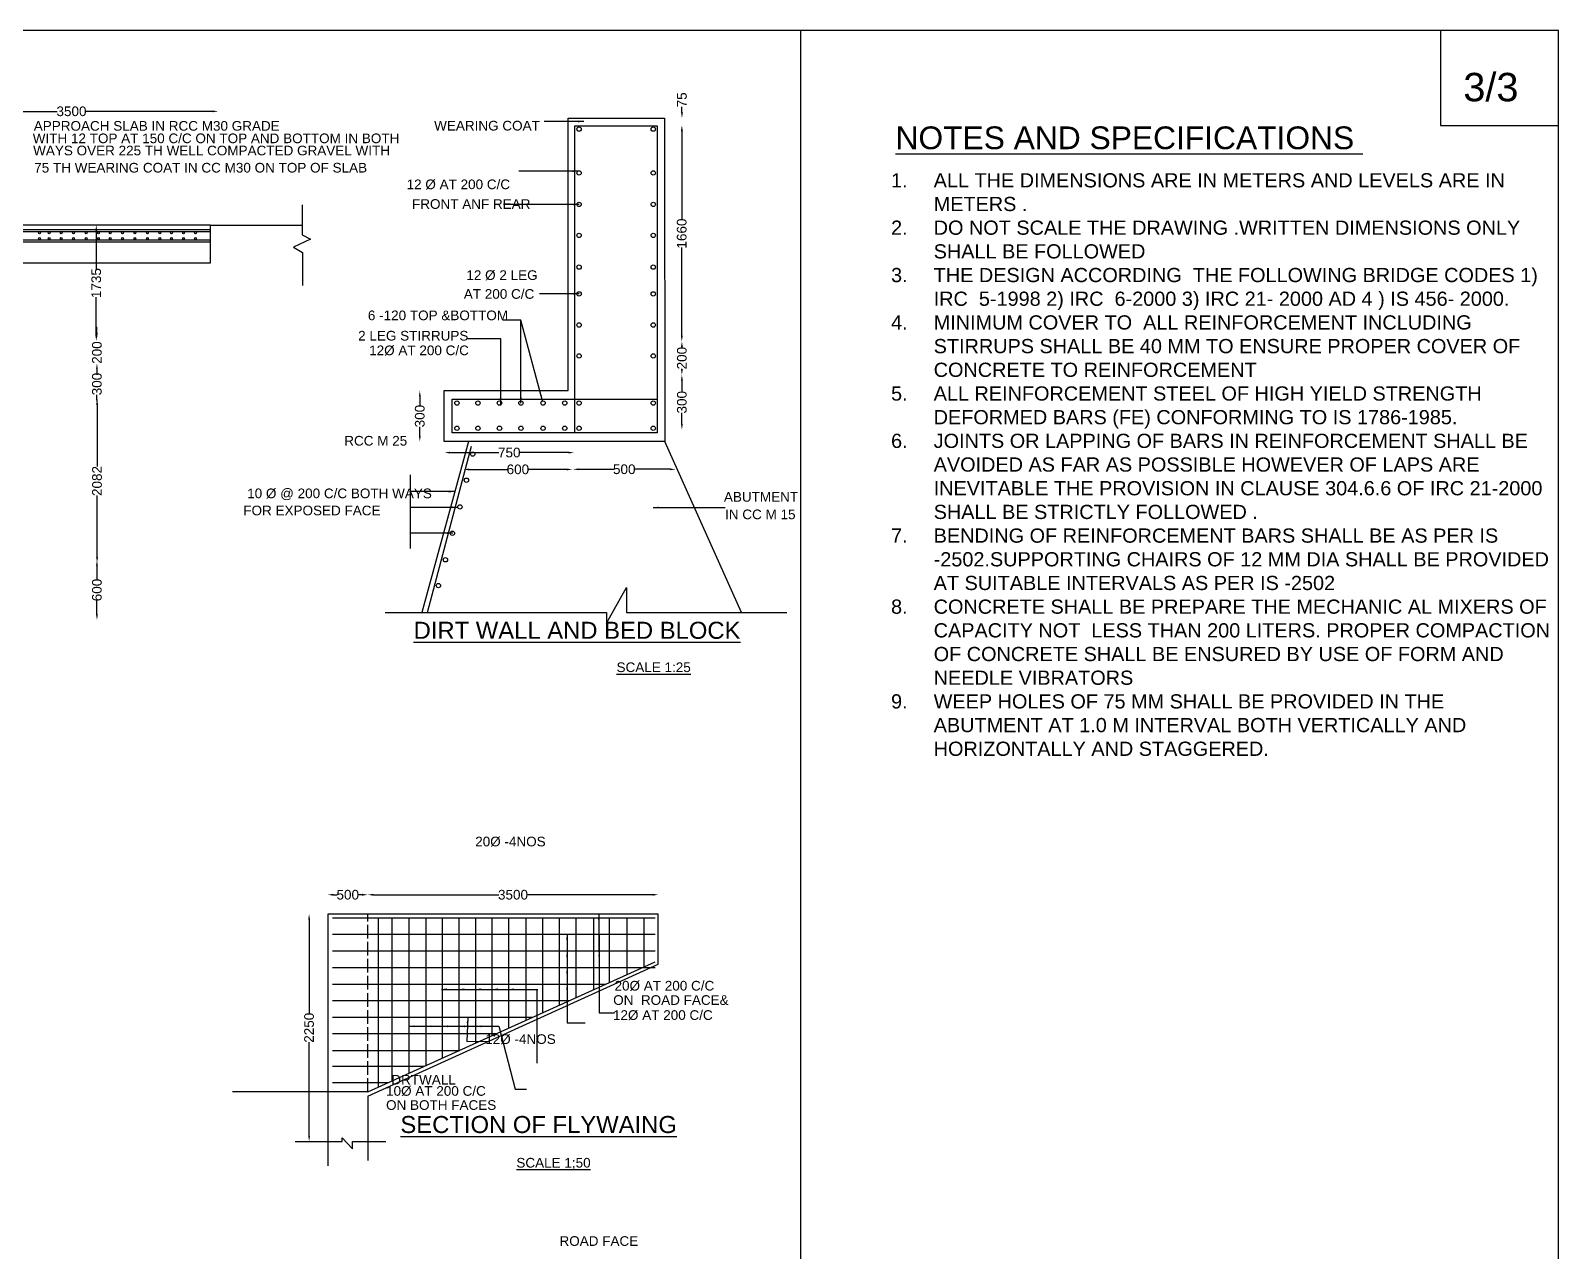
# Model space of a CAD drawing. Header units: millimetres. Extents: x 5124 to 2401919, y 2311 to 44369884.
# Drawn here: x 2388475 to 2401919, y 44359143 to 44369884 of the extents above; entities that cross this region are included whole.
import ezdxf

# ---------------------------------------------------------------- set-up
doc = ezdxf.new("R2010")
doc.units = ezdxf.units.MM
doc.header["$MEASUREMENT"] = 0
doc.linetypes.add('ACAD_ISO02W100', pattern=[15, 12, -3])
doc.layers.add('DRAWING', color=2, linetype='Continuous')
doc.layers.add('TEXT', color=7, linetype='Continuous')
doc.styles.get("Standard").update_dxf_attribs({"font": 'arial.ttf', "height": 85})
doc.dimstyles.get("Standard").update_dxf_attribs({"dimtxt": 85, "dimasz": 50, "dimexe": 0.18, "dimexo": 0.0625, "dimgap": 0.09, "dimtad": 0, "dimdec": 0, "dimzin": 0, "dimdsep": 46, "dimtxsty": 'Standard', "dimcen": 0.09, "dimse1": 1, "dimse2": 1, "dimadec": 0, "dimazin": 0, "dimtfac": 1, "dimtdec": 0, "dimtofl": 0, "dimtmove": 0, "dimatfit": 3, "dimfxl": 1, "dimtolj": 1, "dimtzin": 0, "dimarcsym": 0})

# ---------------------------------------------------------------- blocks, each defined once
blk = doc.blocks.new('*D82')
at = {"layer": 'Defpoints', "color": 0, "transparency": 16777216}
for p in [(2388886, 44368172), (2388865, 44367152), (2389053, 44367152)]:
    blk.add_point(p, dxfattribs=at)
at = {"layer": 'TEXT', "color": 0, "lineweight": -2, "transparency": 16777216}
for p, q in [((2389053, 44368122), (2389053, 44367785)), ((2389053, 44367202), (2389053, 44367539))]:
    blk.add_line(p, q, dxfattribs=at)
at = {"layer": 'TEXT', "color": 0, "transparency": 16777216}
for points in [[(2389045, 44368122), (2389062, 44368122), (2389053, 44368172)], [(2389045, 44367202), (2389062, 44367202), (2389053, 44367152)]]:
    blk.add_solid(points, dxfattribs=at)
at = {"layer": 'TEXT', "color": 0, "transparency": 16777216, "insert": (2389053, 44367662), "char_height": 85, "attachment_point": 5, "rotation": 90}
blk.add_mtext('\\A1;1735', dxfattribs=at)
blk = doc.blocks.new('*D83')
at = {"layer": 'Defpoints', "color": 0, "transparency": 16777216}
for p in [(2389049, 44367177), (2389059, 44366956), (2389059, 44366956)]:
    blk.add_point(p, dxfattribs=at)
at = {"layer": 'TEXT', "color": 0, "lineweight": -2, "transparency": 16777216}
for p, q in [((2389059, 44367227), (2389059, 44367277)), ((2389059, 44366906), (2389059, 44366856))]:
    blk.add_line(p, q, dxfattribs=at)
at = {"layer": 'TEXT', "color": 0, "transparency": 16777216}
for points in [[(2389051, 44367227), (2389067, 44367227), (2389059, 44367177)], [(2389051, 44366906), (2389067, 44366906), (2389059, 44366956)]]:
    blk.add_solid(points, dxfattribs=at)
at = {"layer": 'TEXT', "color": 0, "transparency": 16777216, "insert": (2389059, 44367051), "char_height": 85, "attachment_point": 5, "rotation": 90}
blk.add_mtext('\\A1;200', dxfattribs=at)
blk = doc.blocks.new('*D84')
at = {"layer": 'Defpoints', "color": 0, "transparency": 16777216}
for p in [(2389067, 44366956), (2389059, 44366591), (2389059, 44366591)]:
    blk.add_point(p, dxfattribs=at)
at = {"layer": 'TEXT', "color": 0, "lineweight": -2, "transparency": 16777216}
for p, q in [((2389059, 44366906), (2389059, 44366867)), ((2389059, 44366641), (2389059, 44366680))]:
    blk.add_line(p, q, dxfattribs=at)
at = {"layer": 'TEXT', "color": 0, "transparency": 16777216}
for points in [[(2389051, 44366906), (2389067, 44366906), (2389059, 44366956)], [(2389051, 44366641), (2389067, 44366641), (2389059, 44366591)]]:
    blk.add_solid(points, dxfattribs=at)
at = {"layer": 'TEXT', "color": 0, "transparency": 16777216, "insert": (2389059, 44366774), "char_height": 85, "attachment_point": 5, "rotation": 90}
blk.add_mtext('\\A1;300', dxfattribs=at)
blk = doc.blocks.new('*D85')
at = {"layer": 'Defpoints', "color": 0, "transparency": 16777216}
for p in [(2389051, 44366641), (2388996, 44365202), (2389060, 44365202)]:
    blk.add_point(p, dxfattribs=at)
at = {"layer": 'TEXT', "color": 0, "lineweight": -2, "transparency": 16777216}
for p, q in [((2389060, 44366591), (2389060, 44366049)), ((2389060, 44365252), (2389060, 44365794))]:
    blk.add_line(p, q, dxfattribs=at)
at = {"layer": 'TEXT', "color": 0, "transparency": 16777216}
for points in [[(2389052, 44366591), (2389069, 44366591), (2389060, 44366641)], [(2389052, 44365252), (2389069, 44365252), (2389060, 44365202)]]:
    blk.add_solid(points, dxfattribs=at)
at = {"layer": 'TEXT', "color": 0, "transparency": 16777216, "insert": (2389060, 44365921), "char_height": 85, "attachment_point": 5, "rotation": 90}
blk.add_mtext('\\A1;2082', dxfattribs=at)
blk = doc.blocks.new('*D86')
at = {"layer": 'Defpoints', "color": 0, "transparency": 16777216}
for p in [(2389064, 44365227), (2389056, 44364697), (2389059, 44364697)]:
    blk.add_point(p, dxfattribs=at)
at = {"layer": 'TEXT', "color": 0, "lineweight": -2, "transparency": 16777216}
for p, q in [((2389059, 44365177), (2389059, 44365056)), ((2389059, 44364747), (2389059, 44364868))]:
    blk.add_line(p, q, dxfattribs=at)
at = {"layer": 'TEXT', "color": 0, "transparency": 16777216}
for points in [[(2389051, 44365177), (2389067, 44365177), (2389059, 44365227)], [(2389051, 44364747), (2389067, 44364747), (2389059, 44364697)]]:
    blk.add_solid(points, dxfattribs=at)
at = {"layer": 'TEXT', "color": 0, "transparency": 16777216, "insert": (2389059, 44364962), "char_height": 85, "attachment_point": 5, "rotation": 90}
blk.add_mtext('\\A1;600', dxfattribs=at)
blk = doc.blocks.new('*D87')
at = {"layer": 'Defpoints', "color": 0, "transparency": 16777216}
for p in [(2392116, 44366269), (2393258, 44366269), (2393258, 44366171)]:
    blk.add_point(p, dxfattribs=at)
at = {"layer": 'TEXT', "color": 0, "lineweight": -2, "transparency": 16777216}
for p, q in [((2392166, 44366171), (2392594, 44366171)), ((2393208, 44366171), (2392781, 44366171))]:
    blk.add_line(p, q, dxfattribs=at)
at = {"layer": 'TEXT', "color": 0, "transparency": 16777216}
for points in [[(2392166, 44366179), (2392166, 44366163), (2392116, 44366171)], [(2393208, 44366179), (2393208, 44366163), (2393258, 44366171)]]:
    blk.add_solid(points, dxfattribs=at)
at = {"layer": 'TEXT', "color": 0, "transparency": 16777216, "insert": (2392687, 44366171), "char_height": 85, "attachment_point": 5}
blk.add_mtext('\\A1;750', dxfattribs=at)
blk = doc.blocks.new('*D88')
at = {"layer": 'Defpoints', "color": 0, "transparency": 16777216}
for p in [(2392285, 44366059), (2393242, 44366059), (2393242, 44366023)]:
    blk.add_point(p, dxfattribs=at)
at = {"layer": 'TEXT', "color": 0, "lineweight": -2, "transparency": 16777216}
for p, q in [((2392335, 44366023), (2392669, 44366023)), ((2393192, 44366023), (2392857, 44366023))]:
    blk.add_line(p, q, dxfattribs=at)
at = {"layer": 'TEXT', "color": 0, "transparency": 16777216}
for points in [[(2392335, 44366031), (2392335, 44366014), (2392285, 44366023)], [(2393192, 44366031), (2393192, 44366014), (2393242, 44366023)]]:
    blk.add_solid(points, dxfattribs=at)
at = {"layer": 'TEXT', "color": 0, "transparency": 16777216, "insert": (2392763, 44366023), "char_height": 85, "attachment_point": 5}
blk.add_mtext('\\A1;600', dxfattribs=at)
blk = doc.blocks.new('*D89')
at = {"layer": 'Defpoints', "color": 0, "transparency": 16777216}
for p in [(2393247, 44366024), (2394152, 44366024), (2394152, 44366024)]:
    blk.add_point(p, dxfattribs=at)
at = {"layer": 'TEXT', "color": 0, "lineweight": -2, "transparency": 16777216}
for p, q in [((2393297, 44366024), (2393606, 44366024)), ((2394102, 44366024), (2393793, 44366024))]:
    blk.add_line(p, q, dxfattribs=at)
at = {"layer": 'TEXT', "color": 0, "transparency": 16777216}
for points in [[(2393297, 44366032), (2393297, 44366016), (2393247, 44366024)], [(2394102, 44366032), (2394102, 44366016), (2394152, 44366024)]]:
    blk.add_solid(points, dxfattribs=at)
at = {"layer": 'TEXT', "color": 0, "transparency": 16777216, "insert": (2393699, 44366024), "char_height": 85, "attachment_point": 5}
blk.add_mtext('\\A1;500', dxfattribs=at)
blk = doc.blocks.new('*D90')
at = {"layer": 'Defpoints', "color": 0, "transparency": 16777216}
for p in [(2393988, 44369113), (2394207, 44369113), (2393988, 44369046)]:
    blk.add_point(p, dxfattribs=at)
at = {"layer": 'TEXT', "color": 0, "lineweight": -2, "transparency": 16777216}
for p, q in [((2394207, 44369163), (2394207, 44369213)), ((2394207, 44368996), (2394207, 44368946))]:
    blk.add_line(p, q, dxfattribs=at)
at = {"layer": 'TEXT', "color": 0, "transparency": 16777216}
for points in [[(2394199, 44369163), (2394215, 44369163), (2394207, 44369113)], [(2394199, 44368996), (2394215, 44368996), (2394207, 44369046)]]:
    blk.add_solid(points, dxfattribs=at)
at = {"layer": 'TEXT', "color": 0, "transparency": 16777216, "insert": (2394207, 44369274), "char_height": 85, "attachment_point": 5, "rotation": 90}
blk.add_mtext('\\A1;75', dxfattribs=at)
blk = doc.blocks.new('*D91')
at = {"layer": 'Defpoints', "color": 0, "transparency": 16777216}
for p in [(2394053, 44369047), (2394056, 44367149), (2394205, 44367149)]:
    blk.add_point(p, dxfattribs=at)
at = {"layer": 'TEXT', "color": 0, "lineweight": -2, "transparency": 16777216}
for p, q in [((2394205, 44368997), (2394205, 44368221)), ((2394205, 44367199), (2394205, 44367975))]:
    blk.add_line(p, q, dxfattribs=at)
at = {"layer": 'TEXT', "color": 0, "transparency": 16777216}
for points in [[(2394197, 44368997), (2394214, 44368997), (2394205, 44369047)], [(2394197, 44367199), (2394214, 44367199), (2394205, 44367149)]]:
    blk.add_solid(points, dxfattribs=at)
at = {"layer": 'TEXT', "color": 0, "transparency": 16777216, "insert": (2394205, 44368098), "char_height": 85, "attachment_point": 5, "rotation": 90}
blk.add_mtext('\\A1;1660', dxfattribs=at)
blk = doc.blocks.new('*D92')
at = {"layer": 'Defpoints', "color": 0, "transparency": 16777216}
for p in [(2394205, 44367149), (2394205, 44366855), (2394206, 44366855)]:
    blk.add_point(p, dxfattribs=at)
at = {"layer": 'TEXT', "color": 0, "lineweight": -2, "transparency": 16777216}
for p, q in [((2394206, 44367099), (2394206, 44367096)), ((2394206, 44366905), (2394206, 44366907))]:
    blk.add_line(p, q, dxfattribs=at)
at = {"layer": 'TEXT', "color": 0, "transparency": 16777216}
for points in [[(2394198, 44367099), (2394215, 44367099), (2394206, 44367149)], [(2394198, 44366905), (2394215, 44366905), (2394206, 44366855)]]:
    blk.add_solid(points, dxfattribs=at)
at = {"layer": 'TEXT', "color": 0, "transparency": 16777216, "insert": (2394206, 44367002), "char_height": 85, "attachment_point": 5, "rotation": 90}
blk.add_mtext('\\A1;200', dxfattribs=at)
blk = doc.blocks.new('*D93')
at = {"layer": 'Defpoints', "color": 0, "transparency": 16777216}
for p in [(2394206, 44366855), (2394206, 44366374), (2394206, 44366374)]:
    blk.add_point(p, dxfattribs=at)
at = {"layer": 'TEXT', "color": 0, "lineweight": -2, "transparency": 16777216}
for p, q in [((2394206, 44366805), (2394206, 44366708)), ((2394206, 44366424), (2394206, 44366520))]:
    blk.add_line(p, q, dxfattribs=at)
at = {"layer": 'TEXT', "color": 0, "transparency": 16777216}
for points in [[(2394198, 44366805), (2394215, 44366805), (2394206, 44366855)], [(2394198, 44366424), (2394215, 44366424), (2394206, 44366374)]]:
    blk.add_solid(points, dxfattribs=at)
at = {"layer": 'TEXT', "color": 0, "transparency": 16777216, "insert": (2394206, 44366614), "char_height": 85, "attachment_point": 5, "rotation": 90}
blk.add_mtext('\\A1;300', dxfattribs=at)
blk = doc.blocks.new('*D94')
at = {"layer": 'Defpoints', "color": 0, "transparency": 16777216}
for p in [(2391442, 44362281), (2391090, 44362112), (2391442, 44362112)]:
    blk.add_point(p, dxfattribs=at)
at = {"layer": 'TEXT', "color": 0, "lineweight": -2, "transparency": 16777216}
for p, q in [((2391140, 44362281), (2391172, 44362281)), ((2391392, 44362281), (2391360, 44362281))]:
    blk.add_line(p, q, dxfattribs=at)
at = {"layer": 'TEXT', "color": 0, "transparency": 16777216}
for points in [[(2391140, 44362290), (2391140, 44362273), (2391090, 44362281)], [(2391392, 44362290), (2391392, 44362273), (2391442, 44362281)]]:
    blk.add_solid(points, dxfattribs=at)
at = {"layer": 'TEXT', "color": 0, "transparency": 16777216, "insert": (2391266, 44362281), "char_height": 85, "attachment_point": 5}
blk.add_mtext('\\A1;500', dxfattribs=at)
blk = doc.blocks.new('*D95')
at = {"layer": 'Defpoints', "color": 0, "transparency": 16777216}
for p in [(2393998, 44362281), (2391442, 44362112), (2393998, 44362112)]:
    blk.add_point(p, dxfattribs=at)
at = {"layer": 'TEXT', "color": 0, "lineweight": -2, "transparency": 16777216}
for p, q in [((2391492, 44362281), (2392594, 44362281)), ((2393948, 44362281), (2392847, 44362281))]:
    blk.add_line(p, q, dxfattribs=at)
at = {"layer": 'TEXT', "color": 0, "transparency": 16777216}
for points in [[(2391492, 44362290), (2391492, 44362273), (2391442, 44362281)], [(2393948, 44362290), (2393948, 44362273), (2393998, 44362281)]]:
    blk.add_solid(points, dxfattribs=at)
at = {"layer": 'TEXT', "color": 0, "transparency": 16777216, "insert": (2392720, 44362281), "char_height": 85, "attachment_point": 5}
blk.add_mtext('\\A1;3500', dxfattribs=at)
blk = doc.blocks.new('*D96')
at = {"layer": 'Defpoints', "color": 0, "transparency": 16777216}
for p in [(2391090, 44362112), (2390926, 44360110), (2391061, 44360110)]:
    blk.add_point(p, dxfattribs=at)
at = {"layer": 'TEXT', "color": 0, "lineweight": -2, "transparency": 16777216}
for p, q in [((2390926, 44362062), (2390926, 44361238)), ((2390926, 44360160), (2390926, 44360983))]:
    blk.add_line(p, q, dxfattribs=at)
at = {"layer": 'TEXT', "color": 0, "transparency": 16777216}
for points in [[(2390918, 44362062), (2390934, 44362062), (2390926, 44362112)], [(2390918, 44360160), (2390934, 44360160), (2390926, 44360110)]]:
    blk.add_solid(points, dxfattribs=at)
at = {"layer": 'TEXT', "color": 0, "transparency": 16777216, "insert": (2390926, 44361111), "char_height": 85, "attachment_point": 5, "rotation": 90}
blk.add_mtext('\\A1;2250', dxfattribs=at)
blk = doc.blocks.new('*D177')
at = {"layer": 'Defpoints', "color": 0, "transparency": 16777216}
for p in [(2387542, 44369185), (2390127, 44369185), (2390127, 44369173)]:
    blk.add_point(p, dxfattribs=at)
at = {"layer": 'TEXT', "color": 0, "lineweight": -2, "transparency": 16777216}
for p, q in [((2387592, 44369173), (2388708, 44369173)), ((2390077, 44369173), (2388962, 44369173))]:
    blk.add_line(p, q, dxfattribs=at)
at = {"layer": 'TEXT', "color": 0, "transparency": 16777216}
for points in [[(2387592, 44369181), (2387592, 44369165), (2387542, 44369173)], [(2390077, 44369181), (2390077, 44369165), (2390127, 44369173)]]:
    blk.add_solid(points, dxfattribs=at)
at = {"layer": 'TEXT', "color": 0, "transparency": 16777216, "insert": (2388835, 44369173), "char_height": 85, "attachment_point": 5}
blk.add_mtext('\\A1;3500', dxfattribs=at)
blk = doc.blocks.new('*D178')
at = {"layer": 'Defpoints', "color": 0, "transparency": 16777216}
for p in [(2392114, 44366716), (2391900, 44366268), (2392114, 44366268)]:
    blk.add_point(p, dxfattribs=at)
at = {"layer": 'TEXT', "color": 0, "lineweight": -2, "transparency": 16777216}
for p, q in [((2391900, 44366666), (2391900, 44366586)), ((2391900, 44366318), (2391900, 44366398))]:
    blk.add_line(p, q, dxfattribs=at)
at = {"layer": 'TEXT', "color": 0, "transparency": 16777216}
for points in [[(2391892, 44366666), (2391908, 44366666), (2391900, 44366716)], [(2391892, 44366318), (2391908, 44366318), (2391900, 44366268)]]:
    blk.add_solid(points, dxfattribs=at)
at = {"layer": 'TEXT', "color": 0, "transparency": 16777216, "insert": (2391900, 44366492), "char_height": 85, "attachment_point": 5, "rotation": 90}
blk.add_mtext('\\A1;300', dxfattribs=at)

msp = doc.modelspace()

# ---------------------------------------------------------------- linework, layer by layer
at = {"layer": 'DRAWING', "color": 0}
for points in [[(2394056.8, 44366268.1), (2392113.5, 44366268.1), (2392113.5, 44366716.4), (2393206.1, 44366716.4), (2393206.1, 44369113.2), (2394053.3, 44369113.2), (2394056.8, 44366268.1)], [(2390864.4, 44368350.1), (2390864.4, 44368087.2), (2390939.1, 44368047.7), (2390788.5, 44367977.2), (2390867.5, 44367931.3), (2390867.5, 44367639.9)], [(2387497.1, 44367841), (2390057.5, 44367841), (2390057.5, 44368172.2), (2387040, 44368172.2), (2387040, 44368025.7)], [(2387040, 44368132.9), (2390057.5, 44368132.9)], [(2390057.5, 44368172.2), (2390864.4, 44368172.2)], [(2387069.6, 44368114.7), (2390057.5, 44368114.7)], [(2387069.6, 44368043.8), (2390057.5, 44368043.8)], [(2387497.1, 44368025.7), (2390057.5, 44368025.7)], [(2392329.3, 44366268.1), (2391919.1, 44364763.5)], [(2394730, 44364763.5), (2394056.8, 44366268.1)], [(2391968.9, 44364763.5), (2392354.3, 44366227.8)], [(2391596.1, 44364763.5), (2393542.8, 44364763.5), (2393542.8, 44364671), (2393719.4, 44364984.7), (2393719.4, 44364763.5), (2395128.2, 44364763.5)], [(2393998.5, 44361671.8), (2393998.5, 44362111.7), (2391089.7, 44362111.7), (2391089.7, 44359896.9)], [(2391132.1, 44362078.8), (2393971, 44362078.8)], [(2391533, 44362078.8), (2391533, 44360587.7)], [(2391653.9, 44362078.8), (2391653.9, 44360642.4)], [(2391803, 44362078.8), (2391803, 44360709.9)], [(2391952, 44362078.8), (2391952, 44360777.4)], [(2392097.3, 44362078.8), (2392097.3, 44360843.2)], [(2392242.9, 44362078.8), (2392242.9, 44360909.1)], [(2392390.7, 44362078.8), (2392390.7, 44360976)], [(2392533.4, 44362078.8), (2392533.4, 44361040.6)], [(2392680, 44362078.8), (2392680, 44361107)], [(2392832, 44362078.8), (2392832, 44361175.8)], [(2392981.1, 44362078.8), (2392981.1, 44361243.3)], [(2393126.3, 44362078.8), (2393126.3, 44361309.1)], [(2393271.9, 44362078.8), (2393271.9, 44361375)], [(2393427.4, 44362078.8), (2393427.4, 44361445.4)], [(2393566.3, 44362078.8), (2393566.3, 44361508.3)], [(2393721.7, 44362078.8), (2393721.7, 44361578.7)], [(2393870.8, 44362078.8), (2393870.8, 44361646.2)], [(2391132.1, 44361935.6), (2393971, 44361935.6)], [(2391132.1, 44361786.9), (2393971, 44361786.9)], [(2391442.3, 44360546.6), (2393971.9, 44361692)], [(2391132.1, 44361641.2), (2393971, 44361641.2)], [(2391442.3, 44360509.7), (2393998.5, 44361671.8)], [(2391132.1, 44361495.2), (2393537.3, 44361495.2)], [(2391132.1, 44361352.3), (2393221.8, 44361352.3)], [(2391132.1, 44361203.3), (2392892.7, 44361203.3)], [(2391132.1, 44361060.2), (2392576.7, 44361060.2)], [(2391132.1, 44360912.1), (2392249.6, 44360912.1)], [(2391132.1, 44360772.4), (2391940.9, 44360772.4)], [(2391132.1, 44360629.3), (2391624.9, 44360629.3)], [(2391442.3, 44360546.6), (2390252.8, 44360546.6)], [(2391442.3, 44360509.7), (2391442.3, 44359944.5)], [(2392740, 44360571.4), (2392838.3, 44360571.4)], [(2390804.3, 44360109.6), (2391217.5, 44360109.6), (2391217.5, 44360142.8), (2391307.9, 44360047.3), (2391307.9, 44360109.6), (2391602.2, 44360109.6)]]:
    msp.add_lwpolyline(points, dxfattribs=at)
for points in [[(2393988.3, 44366344.9), (2393263, 44366344.9), (2393263, 44369046.4), (2393988.3, 44369046.4)], [(2392185.7, 44366640.8), (2393988.3, 44366640.8), (2393988.3, 44366344.9), (2392185.7, 44366344.9)]]:
    msp.add_lwpolyline(points, close=True, dxfattribs=at)
at = {"layer": 'DRAWING', "color": 0, "linetype": 'ACAD_ISO02W100', "ltscale": 10}
msp.add_lwpolyline([(2391442.3, 44360546.6), (2391442.3, 44362111.7)], dxfattribs=at)
at = {"layer": 'DRAWING', "color": 0}
for centre, radius in [((2393301.5, 44369016.5), 19.1), ((2393954.4, 44369016.5), 19.1), ((2393301.5, 44368631.4), 19.1), ((2393954.4, 44368631.4), 19.1), ((2393301.5, 44368353.9), 19.1), ((2393954.4, 44368353.9), 19.1), ((2388553.7, 44368104.2), 8.22), ((2388553.7, 44368054.7), 8.22), ((2388638, 44368104.2), 8.22), ((2388638, 44368054.7), 8.22), ((2388745.2, 44368104.2), 8.22), ((2388745.2, 44368054.7), 8.22), ((2388853.3, 44368104.2), 8.22), ((2388853.3, 44368054.7), 8.22), ((2388963.4, 44368104.2), 8.22), ((2388963.4, 44368054.7), 8.22), ((2389071.6, 44368104.2), 8.22), ((2389071.6, 44368054.7), 8.22), ((2389176.3, 44368104.2), 8.22), ((2389176.3, 44368054.7), 8.22), ((2389284.4, 44368104.2), 8.22), ((2389284.4, 44368054.7), 8.22), ((2389393.5, 44368104.2), 8.22), ((2389393.5, 44368054.7), 8.22), ((2389502.8, 44368104.2), 8.22), ((2389502.8, 44368054.7), 8.22), ((2389611.9, 44368104.2), 8.22), ((2389611.9, 44368054.7), 8.22), ((2389714.4, 44368104.2), 8.22), ((2389714.4, 44368054.7), 8.22), ((2389821.6, 44368104.2), 8.22), ((2389821.6, 44368054.7), 8.22), ((2389925.9, 44368104.2), 8.22), ((2389925.9, 44368054.7), 8.22), ((2393301.5, 44368081.8), 19.1), ((2393954.4, 44368081.8), 19.1), ((2393301.5, 44367802.5), 19.1), ((2393954.4, 44367802.5), 19.1), ((2393301.5, 44367567.4), 19.1), ((2393954.4, 44367567.4), 19.1), ((2393301.5, 44367293.5), 19.1), ((2393954.4, 44367293.5), 19.1), ((2393301.5, 44367021), 19.1), ((2393954.4, 44367021), 19.1), ((2392226.6, 44366607.3), 19.1), ((2392411.8, 44366607.3), 19.1), ((2392601.3, 44366607.3), 19.1), ((2392789.4, 44366607.3), 19.1), ((2392984.7, 44366607.3), 19.1), ((2393175.6, 44366607.3), 19.1), ((2393301.5, 44366607.3), 19.1), ((2393954.4, 44366607.3), 19.1), ((2392226.6, 44366385.1), 19.1), ((2392411.8, 44366385.1), 19.1), ((2392601.3, 44366385.1), 19.1), ((2392789.4, 44366385.1), 19.1), ((2392984.7, 44366385.1), 19.1), ((2393175.6, 44366385.1), 19.1), ((2393301.5, 44366385.1), 19.1), ((2393954.4, 44366385.1), 19.1), ((2392365.3, 44366158.2), 19.1), ((2392309.8, 44365928.3), 19.1), ((2392253.5, 44365693.2), 19.1), ((2392186.4, 44365461.1), 19.1), ((2392125.2, 44365227.8), 19.1), ((2392064, 44365001.3), 19.1)]:
    msp.add_circle(centre, radius, dxfattribs=at)
at = {"layer": 'TEXT'}
msp.add_lwpolyline([(2401919.4, 44369883.7), (2370580.1, 44369883.7), (2370580.1, 44348238.1), (2401919.4, 44348238.1)], close=True, dxfattribs=at)
msp.add_lwpolyline([(2395251.9, 44352843.3), (2395251.9, 44369883.7)], dxfattribs=at)
at = {"layer": 'TEXT', "color": 0}
msp.add_lwpolyline([(2401919.4, 44369883.7), (2400880.9, 44369883.7), (2400880.9, 44369047.9), (2401919.4, 44369047.9)], close=True, dxfattribs=at)
msp.add_lwpolyline([(2391814.7, 44365974.1), (2391814.7, 44365327.4)], dxfattribs=at)

# ---------------------------------------------------------------- texts
for s, height, p in [('3/3', 250, (2401082.2, 44369261.5)), ('APPROACH SLAB IN RCC M30 GRADE', 85, (2388503.2, 44369002.8)), ('WEARING COAT', 85, (2392026.1, 44369004.5)), ('WITH 12 TOP AT 150 C/C ON TOP AND BOTTOM IN BOTH', 85, (2388494, 44368893.1)), ('%%UNOTES AND SPECIFICATIONS ', 200, (2396086.1, 44368840.3)), ('WAYS OVER 225 TH WELL COMPACTED GRAVEL WITH', 85, (2388497.5, 44368785.9)), ('75 TH WEARING COAT IN CC M30 ON TOP OF SLAB', 85, (2388507, 44368634.8)), ('12 Ø AT 200 C/C', 85, (2391783.8, 44368488.4)), ('FRONT ANF REAR', 85, (2391831.6, 44368315.3)), ('12 Ø 2 LEG', 85, (2392309.7, 44367689.8)), ('AT 200 C/C', 85, (2392287.2, 44367524)), ('6 -120 TOP &BOTTOM', 85, (2391443, 44367335.6)), ('2 LEG STIRRUPS', 85, (2391357.6, 44367156.8)), ('12Ø AT 200 C/C', 85, (2391454.3, 44367028)), ('RCC M 25', 85, (2391235.1, 44366232.7)), ('10 Ø @ 200 C/C BOTH WAYS', 85, (2390381, 44365769.8)), ('ABUTMENT', 85, (2394576, 44365738.9)), ('FOR EXPOSED FACE', 85, (2390346.9, 44365619.3)), ('IN CC M 15', 85, (2394586.3, 44365585)), ('%%UDIRT WALL AND BED BLOCK', 150, (2391845.7, 44364532.7)), ('%%USCALE 1:25', 85, (2393631.1, 44364240.1)), ('20Ø -4NOS', 85, (2392387.5, 44362706.8)), ('20Ø AT 200 C/C', 85, (2393613.6, 44361438.4)), ('ON  ROAD FACE&', 85, (2393601.8, 44361312.3)), ('12Ø AT 200 C/C', 85, (2393599.8, 44361180.3)), ('12Ø -4NOS', 85, (2392475.9, 44360968.7)), ('10Ø AT 200 C/C', 85, (2391603.1, 44360512.6)), ('DRTWALL', 85, (2391649.5, 44360611.8)), ('ON BOTH FACES', 85, (2391603.1, 44360388.7)), ('%%USECTION OF FLYWAING', 150, (2391729.3, 44360184.9)), ('%%USCALE 1;50', 85, (2392749.8, 44359881.1)), ('ROAD FACE', 85, (2393129.2, 44359192.4))]:
    msp.add_text(s, height=height, dxfattribs=at).set_placement(p)
at = {"layer": 'TEXT', "color": 0, "insert": (2395921.9, 44368629), "char_height": 125, "attachment_point": 1}
msp.add_mtext_dynamic_manual_height_columns('\\pi-375,l500,t500;1.^IALL THE DIMENSIONS ARE IN METERS AND LEVELS ARE IN METERS .\\P2.^IDO NOT SCALE THE DRAWING .WRITTEN DIMENSIONS ONLY SHALL BE FOLLOWED \\P3.^ITHE DESIGN ACCORDING  THE FOLLOWING BRIDGE CODES 1) IRC  5-1998 2) IRC  6-2000 3) IRC 21- 2000 AD 4 ) IS 456- 2000.\\P4.^IMINIMUM COVER TO  ALL REINFORCEMENT INCLUDING STIRRUPS SHALL BE 40 MM TO ENSURE PROPER COVER OF CONCRETE TO REINFORCEMENT \\P5.^IALL REINFORCEMENT STEEL OF HIGH YIELD STRENGTH DEFORMED BARS (FE) CONFORMING TO IS 1786-1985.\\P6.^IJOINTS OR LAPPING OF BARS IN REINFORCEMENT SHALL BE AVOIDED AS FAR AS POSSIBLE HOWEVER OF LAPS ARE INEVITABLE THE PROVISION IN CLAUSE 304.6.6 OF IRC 21-2000 SHALL BE STRICTLY FOLLOWED .\\P7.^IBENDING OF REINFORCEMENT BARS SHALL BE AS PER IS -2502.SUPPORTING CHAIRS OF 12 MM DIA SHALL BE PROVIDED AT SUITABLE INTERVALS AS PER IS -2502\\P8.^ICONCRETE SHALL BE PREPARE THE MECHANIC AL MIXERS OF CAPACITY NOT  LESS THAN 200 LITERS. PROPER COMPACTION OF CONCRETE SHALL BE ENSURED BY USE OF FORM AND NEEDLE VIBRATORS\\P9.^IWEEP HOLES OF 75 MM SHALL BE PROVIDED IN THE ABUTMENT AT 1.0 M INTERVAL BOTH VERTICALLY AND HORIZONTALLY AND STAGGERED.  ', width=5912.648, gutter_width=500, heights=[0], dxfattribs=at)

# ---------------------------------------------------------------- dimensions: what is measured, and where the dimension line sits
at = {"layer": 'TEXT', "color": 0}
for base, p1, p2, text, picture, middle in [((2394207, 44369113.2), (2393988.3, 44369046.4), (2393988.3, 44369113.2), '75', '*D90', (2394207, 44369274.2)), ((2394205.4, 44367148.8), (2394053.4, 44369046.6), (2394055.7, 44367148.8), '1660', '*D91', (2394205.4, 44368097.7)), ((2389053.4, 44367151.9), (2388886.2, 44368172.2), (2388864.9, 44367151.9), '1735', '*D82', (2389053.4, 44367662)), ((2394206.2, 44366854.5), (2394205.4, 44367148.8), (2394205.4, 44366854.5), '200', '*D92', (2394206.2, 44367001.7)), ((2389059.1, 44366591.1), (2389066.5, 44366956.1), (2389059.1, 44366591.1), '300', '*D84', (2389059.1, 44366773.6)), ((2394206.2, 44366373.7), (2394206.2, 44366854.5), (2394206.2, 44366373.7), '300', '*D93', (2394206.2, 44366614.1)), ((2391900.2, 44366268.1), (2392113.5, 44366716.4), (2392113.5, 44366268.1), '300', '*D178', (2391900.2, 44366492.2)), ((2389060.2, 44365201.9), (2389050.8, 44366641.1), (2388995.7, 44365201.9), '2082', '*D85', (2389060.2, 44365921.5)), ((2389059, 44364697.1), (2389064.4, 44365226.9), (2389056.5, 44364697.1), '600', '*D86', (2389059, 44364962)), ((2390926.1, 44360109.6), (2391089.7, 44362111.7), (2391061.2, 44360109.6), '2250', '*D96', (2390926.1, 44361110.6))]:
    dim = msp.add_linear_dim(base=base, p1=p1, p2=p2, angle=90, text=text, dimstyle='Standard', dxfattribs=at)
    dim.commit()
    dim.dimension.update_dxf_attribs({"geometry": picture, "text_midpoint": middle})
for base, p1, p2, text, picture, middle in [((2390127.5, 44369173.2), (2387542.5, 44369185.1), (2390127.5, 44369185.1), '3500', '*D177', (2388835, 44369173.2)), ((2393258.5, 44366170.9), (2392115.9, 44366269.2), (2393258.5, 44366269.2), '750', '*D87', (2392687.2, 44366170.9)), ((2393241.6, 44366022.5), (2392285.1, 44366058.7), (2393241.6, 44366058.7), '600', '*D88', (2392763.3, 44366022.5)), ((2394151.6, 44366024.1), (2393247.2, 44366024.1), (2394151.6, 44366024.1), '500', '*D89', (2393699.4, 44366024.1)), ((2391442.3, 44362281.2), (2391089.7, 44362111.7), (2391442.3, 44362111.7), '500', '*D94', (2391266, 44362281.2)), ((2393998.5, 44362281.2), (2391442.3, 44362111.7), (2393998.5, 44362111.7), '3500', '*D95', (2392720.4, 44362281.2))]:
    dim = msp.add_linear_dim(base=base, p1=p1, p2=p2, text=text, dimstyle='Standard', dxfattribs=at)
    dim.commit()
    dim.dimension.update_dxf_attribs({"geometry": picture, "text_midpoint": middle})
dim = msp.add_linear_dim(base=(2389059.1, 44366956.1), p1=(2389049.3, 44367176.9), p2=(2389059.1, 44366956.1), angle=90, text='200', dimstyle='Standard', dxfattribs=at)
dim.commit()
dim.dimension.update_dxf_attribs({"geometry": '*D83', "text_midpoint": (2389059.1, 44367050.6), "dimtype": 160})

# ---------------------------------------------------------------- leaders
at = {"layer": 'DRAWING', "color": 0}
for points in [[(2393195.7, 44361935.6), (2393195.7, 44361154.1), (2393355.2, 44361154.1)], [(2393195.7, 44361786.9), (2393195.7, 44361495.2)], [(2393195.7, 44361641), (2393195.7, 44361408.4)], [(2393195.7, 44361495.2), (2393195.7, 44361267.5)], [(2391803, 44361123.7), (2392595.7, 44361123.7), (2392740, 44360571.4)], [(2391952, 44361123.7), (2392242.9, 44361123.7)], [(2392097.5, 44361123.7), (2392390.7, 44361123.7)], [(2392244.1, 44361123.7), (2392533.4, 44361123.7)], [(2392390.7, 44361123.7), (2392595.7, 44361123.7)]]:
    msp.add_leader(points, dimstyle='Standard', override={"dimgap": 0.09, "dimtad": 0}, dxfattribs=at)
at = {"layer": 'TEXT', "color": 0}
for points in [[(2393343.4, 44369084.6), (2392994.6, 44369084.6)], [(2393290.8, 44368647.2), (2392771.9, 44368647.2)], [(2393301.5, 44368353.9), (2392637.9, 44368353.9)], [(2393301.5, 44367567.4), (2392953.9, 44367567.4)], [(2392979.7, 44366625.7), (2392789.4, 44367336.4), (2392632.5, 44367336.4)], [(2392789.4, 44366607.3), (2392789.4, 44367336.4)], [(2392611.7, 44366597.8), (2392611.7, 44367171.8), (2392317.9, 44367171.8)], [(2392205.4, 44365828), (2391809.3, 44365828)], [(2392231, 44365689.3), (2391812.4, 44365689.3)], [(2393952.9, 44365687.4), (2394587.9, 44365687.4)], [(2392189.9, 44365463.4), (2391811.2, 44365463.4)], [(2393475.4, 44362111.7), (2393478.1, 44361435.2)], [(2393478.1, 44361935.6), (2393478.1, 44361641.2)], [(2393478.1, 44361788.4), (2393478.1, 44361242.9), (2393613.3, 44361242.9)], [(2392089.6, 44361449.1), (2392856.1, 44361449.1)], [(2392242.9, 44361449.1), (2392832, 44361449.1)], [(2392390.7, 44361449.1), (2392856.1, 44361449.1)], [(2392537.4, 44361449.1), (2392938.1, 44361449.1)], [(2392680, 44361449.1), (2392930.4, 44361449.1), (2392930.4, 44360798.6)], [(2392322.7, 44361203.3), (2392313.5, 44360989.6), (2392506, 44360993.3)]]:
    msp.add_leader(points, dimstyle='Standard', override={"dimgap": 0.09, "dimtad": 0}, dxfattribs=at)

doc.saveas('drawing.dxf')
